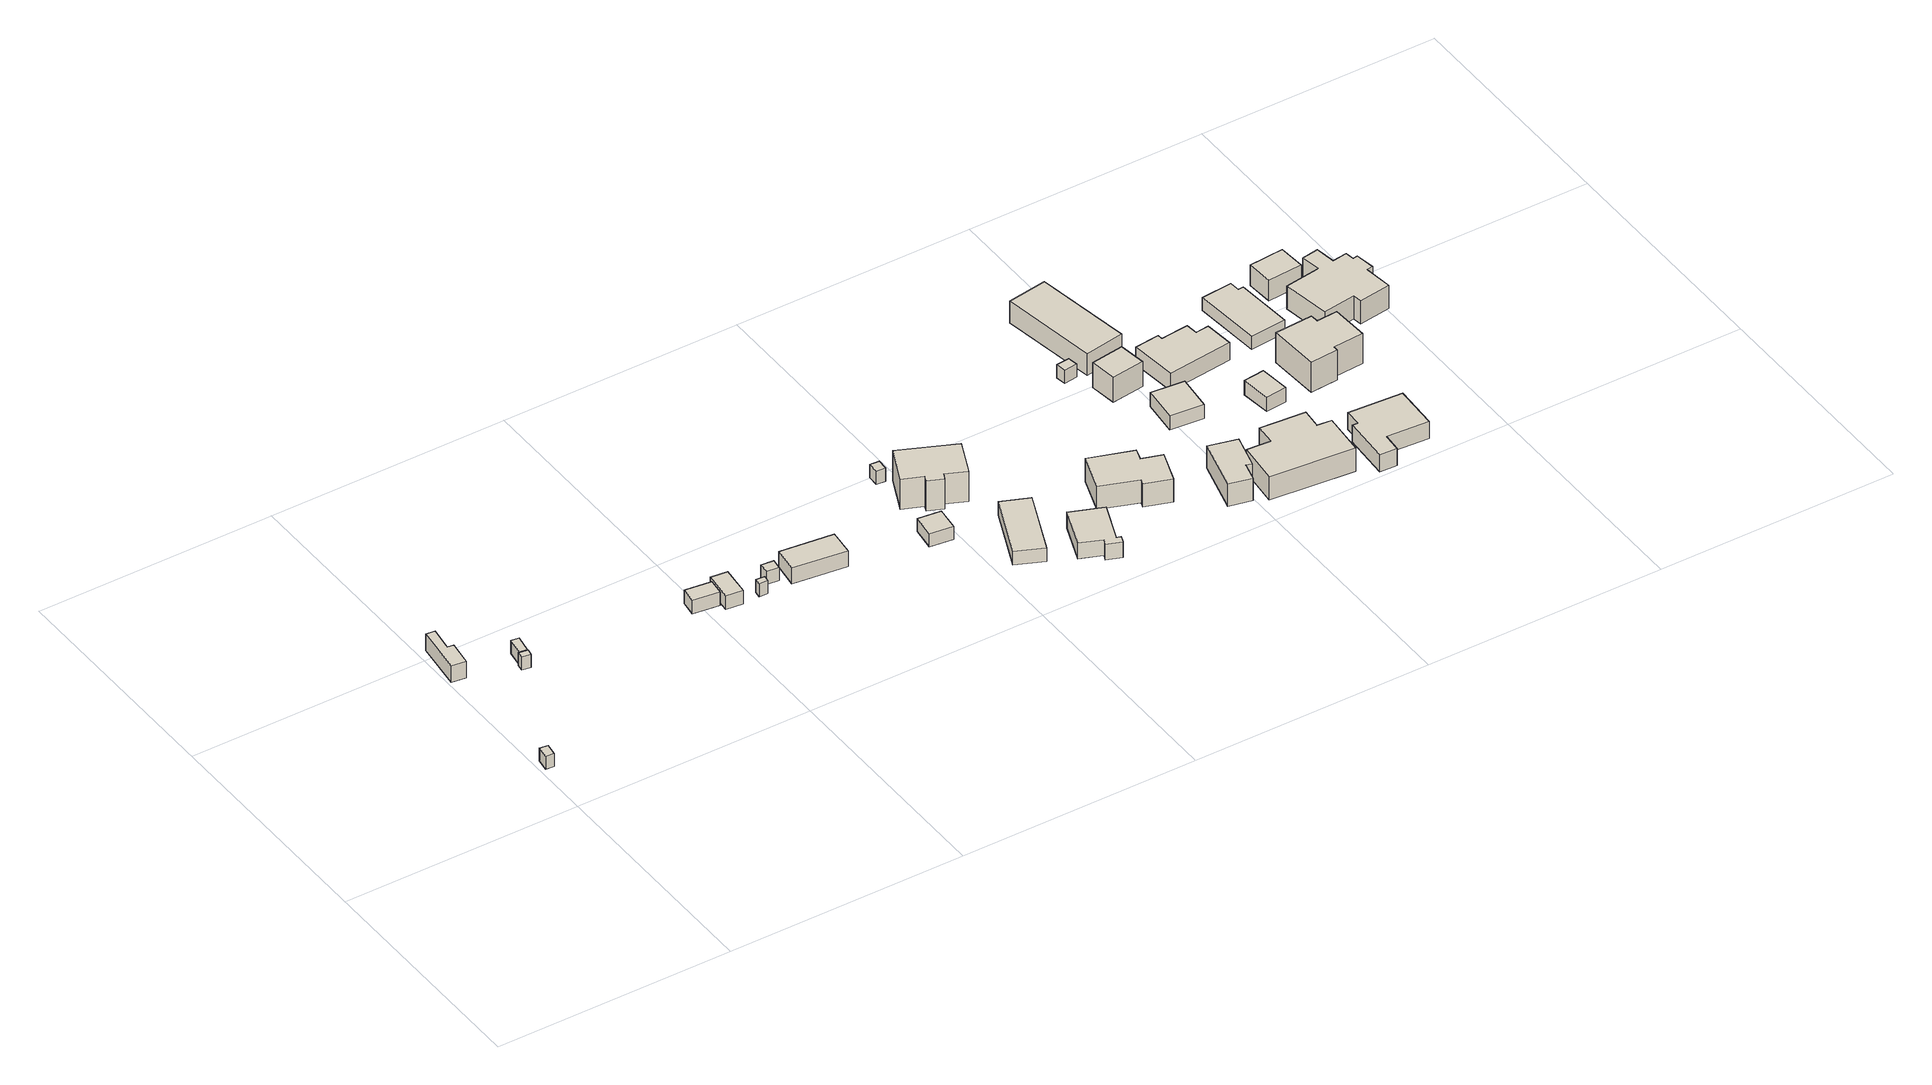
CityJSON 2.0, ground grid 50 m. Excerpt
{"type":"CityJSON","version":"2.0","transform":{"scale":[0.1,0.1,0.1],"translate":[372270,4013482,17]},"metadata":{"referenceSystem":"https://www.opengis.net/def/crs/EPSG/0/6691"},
"CityObjects":{
"building1":{"type":"Building","attributes":{"枝番":1,"利根川水系渡良瀬川洪水浸水想定区域（計画規模）.規模":"L1","利根川水系渡良瀬川洪水浸水想定区域（計画規模）.浸水ランク":"2","利根川水系渡良瀬川洪水浸水想定区域（計画規模）.浸水深":0.9,"利根川水系渡良瀬川洪水浸水想定区域（計画規模）.継続時間":4.2,"利根川水系渡良瀬川洪水浸水想定区域（想定最大規模）.規模":"L2","利根川水系渡良瀬川洪水浸水想定区域（想定最大規模）.浸水ランク":"2","利根川水系渡良瀬川洪水浸水想定区域（想定最大規模）.浸水深":1.41,"利根川水系渡良瀬川洪水浸水想定区域（想定最大規模）.継続時間":15.8,"利根川水系矢場川洪水浸水想定区域（想定最大規模）.規模":"L2","利根川水系利根川洪水浸水想定区域（計画規模）.規模":"L1","利根川水系利根川洪水浸水想定区域（計画規模）.浸水ランク":"2","利根川水系利根川洪水浸水想定区域（計画規模）.浸水深":1.8,"利根川水系利根川洪水浸水想定区域（想定最大規模）.規模":"L2","利根川水系利根川洪水浸水想定区域（想定最大規模）.浸水ランク":"3","利根川水系利根川洪水浸水想定区域（想定最大規模）.浸水深":4.03,"BuildingDetails.prefecture":"10","BuildingDetails.city":"10207"},"geometry":[{"type":"Solid","lod":"1","boundaries":[[[[0,1,2,3]],[[2,4,5,3]],[[1,6,4,2]],[[0,7,6,1]],[[3,5,7,0]],[[4,6,7,5]]]]}]},
"building2":{"type":"Building","attributes":{"枝番":1,"利根川水系渡良瀬川洪水浸水想定区域（計画規模）.規模":"L1","利根川水系渡良瀬川洪水浸水想定区域（計画規模）.浸水ランク":"2","利根川水系渡良瀬川洪水浸水想定区域（計画規模）.浸水深":0.84,"利根川水系渡良瀬川洪水浸水想定区域（計画規模）.継続時間":7.3,"利根川水系渡良瀬川洪水浸水想定区域（想定最大規模）.規模":"L2","利根川水系渡良瀬川洪水浸水想定区域（想定最大規模）.浸水ランク":"2","利根川水系渡良瀬川洪水浸水想定区域（想定最大規模）.浸水深":1.33,"利根川水系渡良瀬川洪水浸水想定区域（想定最大規模）.継続時間":28.2,"利根川水系矢場川洪水浸水想定区域（想定最大規模）.規模":"L2","利根川水系矢場川洪水浸水想定区域（想定最大規模）.浸水ランク":"1","利根川水系矢場川洪水浸水想定区域（想定最大規模）.浸水深":0.08,"利根川水系多々良川洪水浸水想定区域（想定最大規模）.規模":"L2","利根川水系利根川洪水浸水想定区域（計画規模）.規模":"L1","利根川水系利根川洪水浸水想定区域（計画規模）.浸水ランク":"2","利根川水系利根川洪水浸水想定区域（計画規模）.浸水深":1.6,"利根川水系利根川洪水浸水想定区域（想定最大規模）.規模":"L2","利根川水系利根川洪水浸水想定区域（想定最大規模）.浸水ランク":"3","利根川水系利根川洪水浸水想定区域（想定最大規模）.浸水深":3.83,"measuredHeight":11.1,"BuildingDetails.prefecture":"10","BuildingDetails.city":"10207"},"geometry":[{"type":"Solid","lod":"1","boundaries":[[[[8,9,10,11,12,13]],[[12,14,15,13]],[[11,16,14,12]],[[10,17,16,11]],[[9,18,17,10]],[[8,19,18,9]],[[13,15,19,8]],[[14,16,17,18,19,15]]]]}]},
"building3":{"type":"Building","attributes":{"枝番":1,"利根川水系渡良瀬川洪水浸水想定区域（計画規模）.規模":"L1","利根川水系渡良瀬川洪水浸水想定区域（計画規模）.浸水ランク":"2","利根川水系渡良瀬川洪水浸水想定区域（計画規模）.浸水深":0.92,"利根川水系渡良瀬川洪水浸水想定区域（計画規模）.継続時間":7.3,"利根川水系渡良瀬川洪水浸水想定区域（想定最大規模）.規模":"L2","利根川水系渡良瀬川洪水浸水想定区域（想定最大規模）.浸水ランク":"2","利根川水系渡良瀬川洪水浸水想定区域（想定最大規模）.浸水深":1.4,"利根川水系渡良瀬川洪水浸水想定区域（想定最大規模）.継続時間":28.2,"利根川水系矢場川洪水浸水想定区域（想定最大規模）.規模":"L2","利根川水系矢場川洪水浸水想定区域（想定最大規模）.浸水ランク":"1","利根川水系矢場川洪水浸水想定区域（想定最大規模）.浸水深":0.18,"利根川水系多々良川洪水浸水想定区域（想定最大規模）.規模":"L2","利根川水系多々良川洪水浸水想定区域（想定最大規模）.浸水ランク":"1","利根川水系多々良川洪水浸水想定区域（想定最大規模）.浸水深":0.11,"利根川水系利根川洪水浸水想定区域（計画規模）.規模":"L1","利根川水系利根川洪水浸水想定区域（計画規模）.浸水ランク":"2","利根川水系利根川洪水浸水想定区域（計画規模）.浸水深":1.7,"利根川水系利根川洪水浸水想定区域（想定最大規模）.規模":"L2","利根川水系利根川洪水浸水想定区域（想定最大規模）.浸水ランク":"3","利根川水系利根川洪水浸水想定区域（想定最大規模）.浸水深":3.93,"BuildingDetails.prefecture":"10","BuildingDetails.city":"10207"},"geometry":[{"type":"Solid","lod":"1","boundaries":[[[[20,21,22,23]],[[22,24,25,23]],[[21,26,24,22]],[[20,27,26,21]],[[23,25,27,20]],[[24,26,27,25]]]]}]},
"building4":{"type":"Building","attributes":{"枝番":1,"利根川水系渡良瀬川洪水浸水想定区域（計画規模）.規模":"L1","利根川水系渡良瀬川洪水浸水想定区域（計画規模）.浸水ランク":"2","利根川水系渡良瀬川洪水浸水想定区域（計画規模）.浸水深":1.03,"利根川水系渡良瀬川洪水浸水想定区域（計画規模）.継続時間":7.3,"利根川水系渡良瀬川洪水浸水想定区域（想定最大規模）.規模":"L2","利根川水系渡良瀬川洪水浸水想定区域（想定最大規模）.浸水ランク":"2","利根川水系渡良瀬川洪水浸水想定区域（想定最大規模）.浸水深":1.51,"利根川水系渡良瀬川洪水浸水想定区域（想定最大規模）.継続時間":28.2,"利根川水系矢場川洪水浸水想定区域（想定最大規模）.規模":"L2","利根川水系矢場川洪水浸水想定区域（想定最大規模）.浸水ランク":"1","利根川水系矢場川洪水浸水想定区域（想定最大規模）.浸水深":0.27,"利根川水系多々良川洪水浸水想定区域（想定最大規模）.規模":"L2","利根川水系多々良川洪水浸水想定区域（想定最大規模）.浸水ランク":"1","利根川水系多々良川洪水浸水想定区域（想定最大規模）.浸水深":0.11,"利根川水系利根川洪水浸水想定区域（計画規模）.規模":"L1","利根川水系利根川洪水浸水想定区域（計画規模）.浸水ランク":"2","利根川水系利根川洪水浸水想定区域（計画規模）.浸水深":1.8,"利根川水系利根川洪水浸水想定区域（想定最大規模）.規模":"L2","利根川水系利根川洪水浸水想定区域（想定最大規模）.浸水ランク":"3","利根川水系利根川洪水浸水想定区域（想定最大規模）.浸水深":4.03,"usage":"422","BuildingDetails.prefecture":"10","BuildingDetails.city":"10207","BuildingDetails.surveyYear":2016},"geometry":[{"type":"Solid","lod":"1","boundaries":[[[[28,29,30,31]],[[30,32,33,31]],[[29,34,32,30]],[[28,35,34,29]],[[31,33,35,28]],[[32,34,35,33]]]]}]},
"building5":{"type":"Building","attributes":{"枝番":1,"利根川水系渡良瀬川洪水浸水想定区域（計画規模）.規模":"L1","利根川水系渡良瀬川洪水浸水想定区域（計画規模）.浸水ランク":"2","利根川水系渡良瀬川洪水浸水想定区域（計画規模）.浸水深":0.81,"利根川水系渡良瀬川洪水浸水想定区域（計画規模）.継続時間":8.2,"利根川水系渡良瀬川洪水浸水想定区域（想定最大規模）.規模":"L2","利根川水系渡良瀬川洪水浸水想定区域（想定最大規模）.浸水ランク":"2","利根川水系渡良瀬川洪水浸水想定区域（想定最大規模）.浸水深":1.26,"利根川水系渡良瀬川洪水浸水想定区域（想定最大規模）.継続時間":33.8,"利根川水系矢場川洪水浸水想定区域（想定最大規模）.規模":"L2","利根川水系多々良川洪水浸水想定区域（想定最大規模）.規模":"L2","利根川水系利根川洪水浸水想定区域（計画規模）.規模":"L1","利根川水系利根川洪水浸水想定区域（計画規模）.浸水ランク":"2","利根川水系利根川洪水浸水想定区域（計画規模）.浸水深":1.6,"利根川水系利根川洪水浸水想定区域（想定最大規模）.規模":"L2","利根川水系利根川洪水浸水想定区域（想定最大規模）.浸水ランク":"3","利根川水系利根川洪水浸水想定区域（想定最大規模）.浸水深":3.83,"usage":"422","measuredHeight":3.4,"BuildingDetails.prefecture":"10","BuildingDetails.city":"10207","BuildingDetails.surveyYear":2016},"geometry":[{"type":"Solid","lod":"1","boundaries":[[[[36,37,38,39]],[[38,40,41,39]],[[37,42,40,38]],[[36,43,42,37]],[[39,41,43,36]],[[40,42,43,41]]]]}]},
"building6":{"type":"Building","attributes":{"枝番":1,"利根川水系渡良瀬川洪水浸水想定区域（計画規模）.規模":"L1","利根川水系渡良瀬川洪水浸水想定区域（計画規模）.浸水ランク":"2","利根川水系渡良瀬川洪水浸水想定区域（計画規模）.浸水深":0.8,"利根川水系渡良瀬川洪水浸水想定区域（計画規模）.継続時間":8,"利根川水系渡良瀬川洪水浸水想定区域（想定最大規模）.規模":"L2","利根川水系渡良瀬川洪水浸水想定区域（想定最大規模）.浸水ランク":"2","利根川水系渡良瀬川洪水浸水想定区域（想定最大規模）.浸水深":1.23,"利根川水系渡良瀬川洪水浸水想定区域（想定最大規模）.継続時間":32.8,"利根川水系矢場川洪水浸水想定区域（想定最大規模）.規模":"L2","利根川水系矢場川洪水浸水想定区域（想定最大規模）.浸水ランク":"1","利根川水系矢場川洪水浸水想定区域（想定最大規模）.浸水深":0.46,"利根川水系多々良川洪水浸水想定区域（想定最大規模）.規模":"L2","利根川水系多々良川洪水浸水想定区域（想定最大規模）.浸水ランク":"1","利根川水系多々良川洪水浸水想定区域（想定最大規模）.浸水深":0.3,"利根川水系利根川洪水浸水想定区域（計画規模）.規模":"L1","利根川水系利根川洪水浸水想定区域（計画規模）.浸水ランク":"2","利根川水系利根川洪水浸水想定区域（計画規模）.浸水深":1.6,"利根川水系利根川洪水浸水想定区域（想定最大規模）.規模":"L2","利根川水系利根川洪水浸水想定区域（想定最大規模）.浸水ランク":"3","利根川水系利根川洪水浸水想定区域（想定最大規模）.浸水深":3.83,"measuredHeight":3.3,"BuildingDetails.prefecture":"10","BuildingDetails.city":"10207"},"geometry":[{"type":"Solid","lod":"1","boundaries":[[[[44,45,46,47]],[[46,48,49,47]],[[45,50,48,46]],[[44,51,50,45]],[[47,49,51,44]],[[48,50,51,49]]]]}]},
"building7":{"type":"Building","attributes":{"枝番":1,"利根川水系渡良瀬川洪水浸水想定区域（計画規模）.規模":"L1","利根川水系渡良瀬川洪水浸水想定区域（計画規模）.浸水ランク":"2","利根川水系渡良瀬川洪水浸水想定区域（計画規模）.浸水深":0.73,"利根川水系渡良瀬川洪水浸水想定区域（計画規模）.継続時間":3,"利根川水系渡良瀬川洪水浸水想定区域（想定最大規模）.規模":"L2","利根川水系渡良瀬川洪水浸水想定区域（想定最大規模）.浸水ランク":"2","利根川水系渡良瀬川洪水浸水想定区域（想定最大規模）.浸水深":1.18,"利根川水系渡良瀬川洪水浸水想定区域（想定最大規模）.継続時間":13.9,"利根川水系矢場川洪水浸水想定区域（想定最大規模）.規模":"L2","利根川水系多々良川洪水浸水想定区域（想定最大規模）.規模":"L2","利根川水系利根川洪水浸水想定区域（計画規模）.規模":"L1","利根川水系利根川洪水浸水想定区域（計画規模）.浸水ランク":"2","利根川水系利根川洪水浸水想定区域（計画規模）.浸水深":1.6,"利根川水系利根川洪水浸水想定区域（想定最大規模）.規模":"L2","利根川水系利根川洪水浸水想定区域（想定最大規模）.浸水ランク":"3","利根川水系利根川洪水浸水想定区域（想定最大規模）.浸水深":3.83,"BuildingDetails.prefecture":"10","BuildingDetails.city":"10207"},"geometry":[{"type":"Solid","lod":"1","boundaries":[[[[52,53,54,55]],[[54,56,57,55]],[[53,58,56,54]],[[52,59,58,53]],[[55,57,59,52]],[[56,58,59,57]]]]}]},
"building8":{"type":"Building","attributes":{"枝番":1,"利根川水系渡良瀬川洪水浸水想定区域（計画規模）.規模":"L1","利根川水系渡良瀬川洪水浸水想定区域（計画規模）.浸水ランク":"2","利根川水系渡良瀬川洪水浸水想定区域（計画規模）.浸水深":0.79,"利根川水系渡良瀬川洪水浸水想定区域（計画規模）.継続時間":8,"利根川水系渡良瀬川洪水浸水想定区域（想定最大規模）.規模":"L2","利根川水系渡良瀬川洪水浸水想定区域（想定最大規模）.浸水ランク":"2","利根川水系渡良瀬川洪水浸水想定区域（想定最大規模）.浸水深":1.21,"利根川水系渡良瀬川洪水浸水想定区域（想定最大規模）.継続時間":32.8,"利根川水系矢場川洪水浸水想定区域（想定最大規模）.規模":"L2","利根川水系多々良川洪水浸水想定区域（想定最大規模）.規模":"L2","利根川水系利根川洪水浸水想定区域（計画規模）.規模":"L1","利根川水系利根川洪水浸水想定区域（計画規模）.浸水ランク":"2","利根川水系利根川洪水浸水想定区域（計画規模）.浸水深":1.6,"利根川水系利根川洪水浸水想定区域（想定最大規模）.規模":"L2","利根川水系利根川洪水浸水想定区域（想定最大規模）.浸水ランク":"3","利根川水系利根川洪水浸水想定区域（想定最大規模）.浸水深":3.83,"usage":"422","BuildingDetails.prefecture":"10","BuildingDetails.city":"10207","BuildingDetails.surveyYear":2016},"geometry":[{"type":"Solid","lod":"1","boundaries":[[[[60,61,62,63]],[[62,64,65,63]],[[61,66,64,62]],[[60,67,66,61]],[[63,65,67,60]],[[64,66,67,65]]]]}]},
"building9":{"type":"Building","attributes":{"枝番":1,"利根川水系渡良瀬川洪水浸水想定区域（計画規模）.規模":"L1","利根川水系渡良瀬川洪水浸水想定区域（計画規模）.浸水ランク":"2","利根川水系渡良瀬川洪水浸水想定区域（計画規模）.浸水深":0.79,"利根川水系渡良瀬川洪水浸水想定区域（計画規模）.継続時間":8,"利根川水系渡良瀬川洪水浸水想定区域（想定最大規模）.規模":"L2","利根川水系渡良瀬川洪水浸水想定区域（想定最大規模）.浸水ランク":"2","利根川水系渡良瀬川洪水浸水想定区域（想定最大規模）.浸水深":1.21,"利根川水系渡良瀬川洪水浸水想定区域（想定最大規模）.継続時間":32.8,"利根川水系矢場川洪水浸水想定区域（想定最大規模）.規模":"L2","利根川水系矢場川洪水浸水想定区域（想定最大規模）.浸水ランク":"2","利根川水系矢場川洪水浸水想定区域（想定最大規模）.浸水深":0.63,"利根川水系多々良川洪水浸水想定区域（想定最大規模）.規模":"L2","利根川水系利根川洪水浸水想定区域（計画規模）.規模":"L1","利根川水系利根川洪水浸水想定区域（計画規模）.浸水ランク":"2","利根川水系利根川洪水浸水想定区域（計画規模）.浸水深":1.6,"利根川水系利根川洪水浸水想定区域（想定最大規模）.規模":"L2","利根川水系利根川洪水浸水想定区域（想定最大規模）.浸水ランク":"3","利根川水系利根川洪水浸水想定区域（想定最大規模）.浸水深":3.83,"usage":"422","measuredHeight":3.8,"BuildingDetails.prefecture":"10","BuildingDetails.city":"10207","BuildingDetails.surveyYear":2016},"geometry":[{"type":"Solid","lod":"1","boundaries":[[[[68,69,70,71]],[[70,72,73,71]],[[69,74,72,70]],[[68,75,74,69]],[[71,73,75,68]],[[72,74,75,73]]]]}]},
"building10":{"type":"Building","attributes":{"枝番":1,"利根川水系渡良瀬川洪水浸水想定区域（計画規模）.規模":"L1","利根川水系渡良瀬川洪水浸水想定区域（計画規模）.浸水ランク":"1","利根川水系渡良瀬川洪水浸水想定区域（計画規模）.浸水深":0.39,"利根川水系渡良瀬川洪水浸水想定区域（計画規模）.継続時間":4.5,"利根川水系渡良瀬川洪水浸水想定区域（想定最大規模）.規模":"L2","利根川水系渡良瀬川洪水浸水想定区域（想定最大規模）.浸水ランク":"2","利根川水系渡良瀬川洪水浸水想定区域（想定最大規模）.浸水深":0.77,"利根川水系渡良瀬川洪水浸水想定区域（想定最大規模）.継続時間":17,"利根川水系矢場川洪水浸水想定区域（想定最大規模）.規模":"L2","利根川水系利根川洪水浸水想定区域（計画規模）.規模":"L1","利根川水系利根川洪水浸水想定区域（計画規模）.浸水ランク":"2","利根川水系利根川洪水浸水想定区域（計画規模）.浸水深":1.2,"利根川水系利根川洪水浸水想定区域（想定最大規模）.規模":"L2","利根川水系利根川洪水浸水想定区域（想定最大規模）.浸水ランク":"3","利根川水系利根川洪水浸水想定区域（想定最大規模）.浸水深":3.43,"usage":"411","BuildingDetails.prefecture":"10","BuildingDetails.city":"10207","BuildingDetails.surveyYear":2016},"geometry":[{"type":"Solid","lod":"1","boundaries":[[[[76,77,78,79]],[[78,80,81,79]],[[77,82,80,78]],[[76,83,82,77]],[[79,81,83,76]],[[80,82,83,81]]]]}]},
"building11":{"type":"Building","attributes":{"枝番":1,"利根川水系渡良瀬川洪水浸水想定区域（計画規模）.規模":"L1","利根川水系渡良瀬川洪水浸水想定区域（計画規模）.浸水ランク":"2","利根川水系渡良瀬川洪水浸水想定区域（計画規模）.浸水深":1.08,"利根川水系渡良瀬川洪水浸水想定区域（計画規模）.継続時間":6.2,"利根川水系渡良瀬川洪水浸水想定区域（想定最大規模）.規模":"L2","利根川水系渡良瀬川洪水浸水想定区域（想定最大規模）.浸水ランク":"2","利根川水系渡良瀬川洪水浸水想定区域（想定最大規模）.浸水深":1.43,"利根川水系渡良瀬川洪水浸水想定区域（想定最大規模）.継続時間":22,"利根川水系矢場川洪水浸水想定区域（想定最大規模）.規模":"L2","利根川水系矢場川洪水浸水想定区域（想定最大規模）.浸水ランク":"1","利根川水系矢場川洪水浸水想定区域（想定最大規模）.浸水深":0.24,"利根川水系多々良川洪水浸水想定区域（想定最大規模）.規模":"L2","利根川水系多々良川洪水浸水想定区域（想定最大規模）.浸水ランク":"1","利根川水系多々良川洪水浸水想定区域（想定最大規模）.浸水深":0.1,"利根川水系利根川洪水浸水想定区域（計画規模）.規模":"L1","利根川水系利根川洪水浸水想定区域（計画規模）.浸水ランク":"2","利根川水系利根川洪水浸水想定区域（計画規模）.浸水深":1.8,"利根川水系利根川洪水浸水想定区域（想定最大規模）.規模":"L2","利根川水系利根川洪水浸水想定区域（想定最大規模）.浸水ランク":"3","利根川水系利根川洪水浸水想定区域（想定最大規模）.浸水深":4.03,"usage":"411","BuildingDetails.prefecture":"10","BuildingDetails.city":"10207","BuildingDetails.surveyYear":2016},"geometry":[{"type":"Solid","lod":"1","boundaries":[[[[84,85,86,87]],[[86,88,89,87]],[[85,90,88,86]],[[84,91,90,85]],[[87,89,91,84]],[[88,90,91,89]]]]}]},
"building12":{"type":"Building","attributes":{"枝番":1,"利根川水系渡良瀬川洪水浸水想定区域（計画規模）.規模":"L1","利根川水系渡良瀬川洪水浸水想定区域（計画規模）.浸水ランク":"1","利根川水系渡良瀬川洪水浸水想定区域（計画規模）.浸水深":0.44,"利根川水系渡良瀬川洪水浸水想定区域（計画規模）.継続時間":6.2,"利根川水系渡良瀬川洪水浸水想定区域（想定最大規模）.規模":"L2","利根川水系渡良瀬川洪水浸水想定区域（想定最大規模）.浸水ランク":"2","利根川水系渡良瀬川洪水浸水想定区域（想定最大規模）.浸水深":0.8,"利根川水系渡良瀬川洪水浸水想定区域（想定最大規模）.継続時間":22,"利根川水系矢場川洪水浸水想定区域（想定最大規模）.規模":"L2","利根川水系矢場川洪水浸水想定区域（想定最大規模）.浸水ランク":"1","利根川水系矢場川洪水浸水想定区域（想定最大規模）.浸水深":0.44,"利根川水系多々良川洪水浸水想定区域（想定最大規模）.規模":"L2","利根川水系多々良川洪水浸水想定区域（想定最大規模）.浸水ランク":"1","利根川水系多々良川洪水浸水想定区域（想定最大規模）.浸水深":0.3,"利根川水系利根川洪水浸水想定区域（計画規模）.規模":"L1","利根川水系利根川洪水浸水想定区域（計画規模）.浸水ランク":"2","利根川水系利根川洪水浸水想定区域（計画規模）.浸水深":1.2,"利根川水系利根川洪水浸水想定区域（想定最大規模）.規模":"L2","利根川水系利根川洪水浸水想定区域（想定最大規模）.浸水ランク":"3","利根川水系利根川洪水浸水想定区域（想定最大規模）.浸水深":3.43,"usage":"411","measuredHeight":7.8,"BuildingDetails.prefecture":"10","BuildingDetails.city":"10207","BuildingDetails.surveyYear":2016},"geometry":[{"type":"Solid","lod":"1","boundaries":[[[[92,93,94,95,96,97,98,99]],[[98,100,101,99]],[[97,102,100,98]],[[96,103,102,97]],[[95,104,103,96]],[[94,105,104,95]],[[93,106,105,94]],[[92,107,106,93]],[[99,101,107,92]],[[100,102,103,104,105,106,107,101]]]]}]},
"building13":{"type":"Building","attributes":{"枝番":1,"利根川水系渡良瀬川洪水浸水想定区域（計画規模）.規模":"L1","利根川水系渡良瀬川洪水浸水想定区域（計画規模）.浸水ランク":"2","利根川水系渡良瀬川洪水浸水想定区域（計画規模）.浸水深":1.09,"利根川水系渡良瀬川洪水浸水想定区域（計画規模）.継続時間":5.9,"利根川水系渡良瀬川洪水浸水想定区域（想定最大規模）.規模":"L2","利根川水系渡良瀬川洪水浸水想定区域（想定最大規模）.浸水ランク":"2","利根川水系渡良瀬川洪水浸水想定区域（想定最大規模）.浸水深":1.48,"利根川水系渡良瀬川洪水浸水想定区域（想定最大規模）.継続時間":21.5,"利根川水系矢場川洪水浸水想定区域（想定最大規模）.規模":"L2","利根川水系矢場川洪水浸水想定区域（想定最大規模）.浸水ランク":"1","利根川水系矢場川洪水浸水想定区域（想定最大規模）.浸水深":0.33,"利根川水系多々良川洪水浸水想定区域（想定最大規模）.規模":"L2","利根川水系多々良川洪水浸水想定区域（想定最大規模）.浸水ランク":"1","利根川水系多々良川洪水浸水想定区域（想定最大規模）.浸水深":0.2,"利根川水系利根川洪水浸水想定区域（計画規模）.規模":"L1","利根川水系利根川洪水浸水想定区域（計画規模）.浸水ランク":"2","利根川水系利根川洪水浸水想定区域（計画規模）.浸水深":1.9,"利根川水系利根川洪水浸水想定区域（想定最大規模）.規模":"L2","利根川水系利根川洪水浸水想定区域（想定最大規模）.浸水ランク":"3","利根川水系利根川洪水浸水想定区域（想定最大規模）.浸水深":4.13,"usage":"451","measuredHeight":4,"BuildingDetails.prefecture":"10","BuildingDetails.city":"10207","BuildingDetails.surveyYear":2016},"geometry":[{"type":"Solid","lod":"1","boundaries":[[[[108,109,110,111]],[[110,112,113,111]],[[109,114,112,110]],[[108,115,114,109]],[[111,113,115,108]],[[112,114,115,113]]]]}]},
"building14":{"type":"Building","attributes":{"枝番":1,"利根川水系渡良瀬川洪水浸水想定区域（計画規模）.規模":"L1","利根川水系渡良瀬川洪水浸水想定区域（計画規模）.浸水ランク":"2","利根川水系渡良瀬川洪水浸水想定区域（計画規模）.浸水深":0.63,"利根川水系渡良瀬川洪水浸水想定区域（計画規模）.継続時間":5.9,"利根川水系渡良瀬川洪水浸水想定区域（想定最大規模）.規模":"L2","利根川水系渡良瀬川洪水浸水想定区域（想定最大規模）.浸水ランク":"2","利根川水系渡良瀬川洪水浸水想定区域（想定最大規模）.浸水深":1.04,"利根川水系渡良瀬川洪水浸水想定区域（想定最大規模）.継続時間":21.5,"利根川水系矢場川洪水浸水想定区域（想定最大規模）.規模":"L2","利根川水系矢場川洪水浸水想定区域（想定最大規模）.浸水ランク":"1","利根川水系矢場川洪水浸水想定区域（想定最大規模）.浸水深":0.01,"利根川水系多々良川洪水浸水想定区域（想定最大規模）.規模":"L2","利根川水系利根川洪水浸水想定区域（計画規模）.規模":"L1","利根川水系利根川洪水浸水想定区域（計画規模）.浸水ランク":"2","利根川水系利根川洪水浸水想定区域（計画規模）.浸水深":1.5,"利根川水系利根川洪水浸水想定区域（想定最大規模）.規模":"L2","利根川水系利根川洪水浸水想定区域（想定最大規模）.浸水ランク":"3","利根川水系利根川洪水浸水想定区域（想定最大規模）.浸水深":3.73,"usage":"411","measuredHeight":4,"BuildingDetails.prefecture":"10","BuildingDetails.city":"10207","BuildingDetails.surveyYear":2016},"geometry":[{"type":"Solid","lod":"1","boundaries":[[[[116,117,118,119,120,121,122,123]],[[122,124,125,123]],[[121,126,124,122]],[[120,127,126,121]],[[119,128,127,120]],[[118,129,128,119]],[[117,130,129,118]],[[116,131,130,117]],[[123,125,131,116]],[[124,126,127,128,129,130,131,125]]]]}]},
"building15":{"type":"Building","attributes":{"枝番":1,"利根川水系渡良瀬川洪水浸水想定区域（計画規模）.規模":"L1","利根川水系渡良瀬川洪水浸水想定区域（計画規模）.浸水ランク":"1","利根川水系渡良瀬川洪水浸水想定区域（計画規模）.浸水深":0.4,"利根川水系渡良瀬川洪水浸水想定区域（計画規模）.継続時間":5.9,"利根川水系渡良瀬川洪水浸水想定区域（想定最大規模）.規模":"L2","利根川水系渡良瀬川洪水浸水想定区域（想定最大規模）.浸水ランク":"2","利根川水系渡良瀬川洪水浸水想定区域（想定最大規模）.浸水深":0.78,"利根川水系渡良瀬川洪水浸水想定区域（想定最大規模）.継続時間":21.5,"利根川水系矢場川洪水浸水想定区域（想定最大規模）.規模":"L2","利根川水系矢場川洪水浸水想定区域（想定最大規模）.浸水ランク":"1","利根川水系矢場川洪水浸水想定区域（想定最大規模）.浸水深":0.32,"利根川水系多々良川洪水浸水想定区域（想定最大規模）.規模":"L2","利根川水系利根川洪水浸水想定区域（計画規模）.規模":"L1","利根川水系利根川洪水浸水想定区域（計画規模）.浸水ランク":"2","利根川水系利根川洪水浸水想定区域（計画規模）.浸水深":1.2,"利根川水系利根川洪水浸水想定区域（想定最大規模）.規模":"L2","利根川水系利根川洪水浸水想定区域（想定最大規模）.浸水ランク":"3","利根川水系利根川洪水浸水想定区域（想定最大規模）.浸水深":3.43,"usage":"411","measuredHeight":7.5,"BuildingDetails.prefecture":"10","BuildingDetails.city":"10207","BuildingDetails.surveyYear":2016},"geometry":[{"type":"Solid","lod":"1","boundaries":[[[[132,133,134,135,136,137,138,139]],[[138,140,141,139]],[[137,142,140,138]],[[136,143,142,137]],[[135,144,143,136]],[[134,145,144,135]],[[133,146,145,134]],[[132,147,146,133]],[[139,141,147,132]],[[140,142,143,144,145,146,147,141]]]]}]},
"building16":{"type":"Building","attributes":{"枝番":1,"利根川水系渡良瀬川洪水浸水想定区域（計画規模）.規模":"L1","利根川水系渡良瀬川洪水浸水想定区域（計画規模）.浸水ランク":"1","利根川水系渡良瀬川洪水浸水想定区域（計画規模）.浸水深":0.28,"利根川水系渡良瀬川洪水浸水想定区域（計画規模）.継続時間":4.7,"利根川水系渡良瀬川洪水浸水想定区域（想定最大規模）.規模":"L2","利根川水系渡良瀬川洪水浸水想定区域（想定最大規模）.浸水ランク":"2","利根川水系渡良瀬川洪水浸水想定区域（想定最大規模）.浸水深":0.67,"利根川水系渡良瀬川洪水浸水想定区域（想定最大規模）.継続時間":17.3,"利根川水系矢場川洪水浸水想定区域（想定最大規模）.規模":"L2","利根川水系矢場川洪水浸水想定区域（想定最大規模）.浸水ランク":"1","利根川水系矢場川洪水浸水想定区域（想定最大規模）.浸水深":0.42,"利根川水系利根川洪水浸水想定区域（計画規模）.規模":"L1","利根川水系利根川洪水浸水想定区域（計画規模）.浸水ランク":"2","利根川水系利根川洪水浸水想定区域（計画規模）.浸水深":1.1,"利根川水系利根川洪水浸水想定区域（想定最大規模）.規模":"L2","利根川水系利根川洪水浸水想定区域（想定最大規模）.浸水ランク":"3","利根川水系利根川洪水浸水想定区域（想定最大規模）.浸水深":3.33,"usage":"411","measuredHeight":5.8,"BuildingDetails.prefecture":"10","BuildingDetails.city":"10207","BuildingDetails.surveyYear":2016},"geometry":[{"type":"Solid","lod":"1","boundaries":[[[[148,149,150,151,152,153]],[[152,154,155,153]],[[151,156,154,152]],[[150,157,156,151]],[[149,158,157,150]],[[148,159,158,149]],[[153,155,159,148]],[[154,156,157,158,159,155]]]]}]},
"building17":{"type":"Building","attributes":{"枝番":1,"利根川水系渡良瀬川洪水浸水想定区域（計画規模）.規模":"L1","利根川水系渡良瀬川洪水浸水想定区域（計画規模）.浸水ランク":"1","利根川水系渡良瀬川洪水浸水想定区域（計画規模）.浸水深":0.43,"利根川水系渡良瀬川洪水浸水想定区域（計画規模）.継続時間":3.1,"利根川水系渡良瀬川洪水浸水想定区域（想定最大規模）.規模":"L2","利根川水系渡良瀬川洪水浸水想定区域（想定最大規模）.浸水ランク":"2","利根川水系渡良瀬川洪水浸水想定区域（想定最大規模）.浸水深":0.81,"利根川水系渡良瀬川洪水浸水想定区域（想定最大規模）.継続時間":13,"利根川水系利根川洪水浸水想定区域（計画規模）.規模":"L1","利根川水系利根川洪水浸水想定区域（計画規模）.浸水ランク":"2","利根川水系利根川洪水浸水想定区域（計画規模）.浸水深":1.2,"利根川水系利根川洪水浸水想定区域（想定最大規模）.規模":"L2","利根川水系利根川洪水浸水想定区域（想定最大規模）.浸水ランク":"3","利根川水系利根川洪水浸水想定区域（想定最大規模）.浸水深":3.43,"measuredHeight":3.2,"BuildingDetails.prefecture":"10","BuildingDetails.city":"10207"},"geometry":[{"type":"Solid","lod":"1","boundaries":[[[[160,161,162,163]],[[162,164,165,163]],[[161,166,164,162]],[[160,167,166,161]],[[163,165,167,160]],[[164,166,167,165]]]]}]},
"building18":{"type":"Building","attributes":{"枝番":1,"利根川水系渡良瀬川洪水浸水想定区域（計画規模）.規模":"L1","利根川水系渡良瀬川洪水浸水想定区域（計画規模）.浸水ランク":"2","利根川水系渡良瀬川洪水浸水想定区域（計画規模）.浸水深":0.52,"利根川水系渡良瀬川洪水浸水想定区域（計画規模）.継続時間":3.1,"利根川水系渡良瀬川洪水浸水想定区域（想定最大規模）.規模":"L2","利根川水系渡良瀬川洪水浸水想定区域（想定最大規模）.浸水ランク":"2","利根川水系渡良瀬川洪水浸水想定区域（想定最大規模）.浸水深":0.91,"利根川水系渡良瀬川洪水浸水想定区域（想定最大規模）.継続時間":13,"利根川水系利根川洪水浸水想定区域（計画規模）.規模":"L1","利根川水系利根川洪水浸水想定区域（計画規模）.浸水ランク":"2","利根川水系利根川洪水浸水想定区域（計画規模）.浸水深":1.3,"利根川水系利根川洪水浸水想定区域（想定最大規模）.規模":"L2","利根川水系利根川洪水浸水想定区域（想定最大規模）.浸水ランク":"3","利根川水系利根川洪水浸水想定区域（想定最大規模）.浸水深":3.53,"usage":"411","measuredHeight":6.1,"BuildingDetails.prefecture":"10","BuildingDetails.city":"10207","BuildingDetails.surveyYear":2016},"geometry":[{"type":"Solid","lod":"1","boundaries":[[[[168,169,170,171]],[[170,172,173,171]],[[169,174,172,170]],[[168,175,174,169]],[[171,173,175,168]],[[172,174,175,173]]]]}]},
"building19":{"type":"Building","attributes":{"枝番":1,"利根川水系渡良瀬川洪水浸水想定区域（計画規模）.規模":"L1","利根川水系渡良瀬川洪水浸水想定区域（計画規模）.浸水ランク":"2","利根川水系渡良瀬川洪水浸水想定区域（計画規模）.浸水深":0.7,"利根川水系渡良瀬川洪水浸水想定区域（計画規模）.継続時間":3.1,"利根川水系渡良瀬川洪水浸水想定区域（想定最大規模）.規模":"L2","利根川水系渡良瀬川洪水浸水想定区域（想定最大規模）.浸水ランク":"2","利根川水系渡良瀬川洪水浸水想定区域（想定最大規模）.浸水深":1.08,"利根川水系渡良瀬川洪水浸水想定区域（想定最大規模）.継続時間":13,"利根川水系矢場川洪水浸水想定区域（想定最大規模）.規模":"L2","利根川水系矢場川洪水浸水想定区域（想定最大規模）.浸水ランク":"1","利根川水系矢場川洪水浸水想定区域（想定最大規模）.浸水深":0.02,"利根川水系利根川洪水浸水想定区域（計画規模）.規模":"L1","利根川水系利根川洪水浸水想定区域（計画規模）.浸水ランク":"2","利根川水系利根川洪水浸水想定区域（計画規模）.浸水深":1.5,"利根川水系利根川洪水浸水想定区域（想定最大規模）.規模":"L2","利根川水系利根川洪水浸水想定区域（想定最大規模）.浸水ランク":"3","利根川水系利根川洪水浸水想定区域（想定最大規模）.浸水深":3.73,"usage":"411","measuredHeight":3.7,"BuildingDetails.prefecture":"10","BuildingDetails.city":"10207","BuildingDetails.surveyYear":2016},"geometry":[{"type":"Solid","lod":"1","boundaries":[[[[176,177,178,179]],[[178,180,181,179]],[[177,182,180,178]],[[176,183,182,177]],[[179,181,183,176]],[[180,182,183,181]]]]}]},
"building20":{"type":"Building","attributes":{"枝番":1,"利根川水系渡良瀬川洪水浸水想定区域（計画規模）.規模":"L1","利根川水系渡良瀬川洪水浸水想定区域（計画規模）.浸水ランク":"1","利根川水系渡良瀬川洪水浸水想定区域（計画規模）.浸水深":0.36,"利根川水系渡良瀬川洪水浸水想定区域（計画規模）.継続時間":4.7,"利根川水系渡良瀬川洪水浸水想定区域（想定最大規模）.規模":"L2","利根川水系渡良瀬川洪水浸水想定区域（想定最大規模）.浸水ランク":"2","利根川水系渡良瀬川洪水浸水想定区域（想定最大規模）.浸水深":0.73,"利根川水系渡良瀬川洪水浸水想定区域（想定最大規模）.継続時間":17.3,"利根川水系矢場川洪水浸水想定区域（想定最大規模）.規模":"L2","利根川水系矢場川洪水浸水想定区域（想定最大規模）.浸水ランク":"1","利根川水系矢場川洪水浸水想定区域（想定最大規模）.浸水深":0.02,"利根川水系利根川洪水浸水想定区域（計画規模）.規模":"L1","利根川水系利根川洪水浸水想定区域（計画規模）.浸水ランク":"2","利根川水系利根川洪水浸水想定区域（計画規模）.浸水深":1.2,"利根川水系利根川洪水浸水想定区域（想定最大規模）.規模":"L2","利根川水系利根川洪水浸水想定区域（想定最大規模）.浸水ランク":"3","利根川水系利根川洪水浸水想定区域（想定最大規模）.浸水深":3.43,"usage":"411","measuredHeight":6.8,"BuildingDetails.prefecture":"10","BuildingDetails.city":"10207","BuildingDetails.surveyYear":2016},"geometry":[{"type":"Solid","lod":"1","boundaries":[[[[184,185,186,187,188,189,190,191]],[[190,192,193,191]],[[189,194,192,190]],[[188,195,194,189]],[[187,196,195,188]],[[186,197,196,187]],[[185,198,197,186]],[[184,199,198,185]],[[191,193,199,184]],[[192,194,195,196,197,198,199,193]]]]}]},
"building21":{"type":"Building","attributes":{"枝番":1,"利根川水系渡良瀬川洪水浸水想定区域（計画規模）.規模":"L1","利根川水系渡良瀬川洪水浸水想定区域（計画規模）.浸水ランク":"2","利根川水系渡良瀬川洪水浸水想定区域（計画規模）.浸水深":0.52,"利根川水系渡良瀬川洪水浸水想定区域（想定最大規模）.規模":"L2","利根川水系渡良瀬川洪水浸水想定区域（想定最大規模）.浸水ランク":"2","利根川水系渡良瀬川洪水浸水想定区域（想定最大規模）.浸水深":0.91,"利根川水系渡良瀬川洪水浸水想定区域（想定最大規模）.継続時間":8.1,"利根川水系利根川洪水浸水想定区域（計画規模）.規模":"L1","利根川水系利根川洪水浸水想定区域（計画規模）.浸水ランク":"2","利根川水系利根川洪水浸水想定区域（計画規模）.浸水深":1.3,"利根川水系利根川洪水浸水想定区域（想定最大規模）.規模":"L2","利根川水系利根川洪水浸水想定区域（想定最大規模）.浸水ランク":"3","利根川水系利根川洪水浸水想定区域（想定最大規模）.浸水深":3.53,"usage":"411","measuredHeight":6.7,"BuildingDetails.prefecture":"10","BuildingDetails.city":"10207","BuildingDetails.surveyYear":2016},"geometry":[{"type":"Solid","lod":"1","boundaries":[[[[200,201,202,203]],[[202,204,205,203]],[[201,206,204,202]],[[200,207,206,201]],[[203,205,207,200]],[[204,206,207,205]]]]}]},
"building22":{"type":"Building","attributes":{"枝番":1,"利根川水系渡良瀬川洪水浸水想定区域（計画規模）.規模":"L1","利根川水系渡良瀬川洪水浸水想定区域（計画規模）.浸水ランク":"2","利根川水系渡良瀬川洪水浸水想定区域（計画規模）.浸水深":0.8,"利根川水系渡良瀬川洪水浸水想定区域（計画規模）.継続時間":3.1,"利根川水系渡良瀬川洪水浸水想定区域（想定最大規模）.規模":"L2","利根川水系渡良瀬川洪水浸水想定区域（想定最大規模）.浸水ランク":"2","利根川水系渡良瀬川洪水浸水想定区域（想定最大規模）.浸水深":1.2,"利根川水系渡良瀬川洪水浸水想定区域（想定最大規模）.継続時間":13,"利根川水系利根川洪水浸水想定区域（計画規模）.規模":"L1","利根川水系利根川洪水浸水想定区域（計画規模）.浸水ランク":"2","利根川水系利根川洪水浸水想定区域（計画規模）.浸水深":1.6,"利根川水系利根川洪水浸水想定区域（想定最大規模）.規模":"L2","利根川水系利根川洪水浸水想定区域（想定最大規模）.浸水ランク":"3","利根川水系利根川洪水浸水想定区域（想定最大規模）.浸水深":3.83,"usage":"411","measuredHeight":4.9,"BuildingDetails.prefecture":"10","BuildingDetails.city":"10207","BuildingDetails.surveyYear":2016},"geometry":[{"type":"Solid","lod":"1","boundaries":[[[[208,209,210,211,212,213,214,215]],[[214,216,217,215]],[[213,218,216,214]],[[212,219,218,213]],[[211,220,219,212]],[[210,221,220,211]],[[209,222,221,210]],[[208,223,222,209]],[[215,217,223,208]],[[216,218,219,220,221,222,223,217]]]]}]},
"building23":{"type":"Building","attributes":{"枝番":1,"利根川水系渡良瀬川洪水浸水想定区域（計画規模）.規模":"L1","利根川水系渡良瀬川洪水浸水想定区域（計画規模）.浸水ランク":"2","利根川水系渡良瀬川洪水浸水想定区域（計画規模）.浸水深":0.79,"利根川水系渡良瀬川洪水浸水想定区域（計画規模）.継続時間":5.4,"利根川水系渡良瀬川洪水浸水想定区域（想定最大規模）.規模":"L2","利根川水系渡良瀬川洪水浸水想定区域（想定最大規模）.浸水ランク":"2","利根川水系渡良瀬川洪水浸水想定区域（想定最大規模）.浸水深":1.15,"利根川水系渡良瀬川洪水浸水想定区域（想定最大規模）.継続時間":19.8,"利根川水系矢場川洪水浸水想定区域（想定最大規模）.規模":"L2","利根川水系矢場川洪水浸水想定区域（想定最大規模）.浸水ランク":"1","利根川水系矢場川洪水浸水想定区域（想定最大規模）.浸水深":0.02,"利根川水系利根川洪水浸水想定区域（計画規模）.規模":"L1","利根川水系利根川洪水浸水想定区域（計画規模）.浸水ランク":"2","利根川水系利根川洪水浸水想定区域（計画規模）.浸水深":1.6,"利根川水系利根川洪水浸水想定区域（想定最大規模）.規模":"L2","利根川水系利根川洪水浸水想定区域（想定最大規模）.浸水ランク":"3","利根川水系利根川洪水浸水想定区域（想定最大規模）.浸水深":3.83,"measuredHeight":3.8,"BuildingDetails.prefecture":"10","BuildingDetails.city":"10207"},"geometry":[{"type":"Solid","lod":"1","boundaries":[[[[224,225,226,227]],[[226,228,229,227]],[[225,230,228,226]],[[224,231,230,225]],[[227,229,231,224]],[[228,230,231,229]]]]}]},
"building24":{"type":"Building","attributes":{"枝番":1,"利根川水系渡良瀬川洪水浸水想定区域（計画規模）.規模":"L1","利根川水系渡良瀬川洪水浸水想定区域（計画規模）.浸水ランク":"1","利根川水系渡良瀬川洪水浸水想定区域（計画規模）.浸水深":0.26,"利根川水系渡良瀬川洪水浸水想定区域（想定最大規模）.規模":"L2","利根川水系渡良瀬川洪水浸水想定区域（想定最大規模）.浸水ランク":"2","利根川水系渡良瀬川洪水浸水想定区域（想定最大規模）.浸水深":0.61,"利根川水系渡良瀬川洪水浸水想定区域（想定最大規模）.継続時間":4.7,"利根川水系矢場川洪水浸水想定区域（想定最大規模）.規模":"L2","利根川水系矢場川洪水浸水想定区域（想定最大規模）.浸水ランク":"1","利根川水系矢場川洪水浸水想定区域（想定最大規模）.浸水深":0.12,"利根川水系利根川洪水浸水想定区域（計画規模）.規模":"L1","利根川水系利根川洪水浸水想定区域（計画規模）.浸水ランク":"2","利根川水系利根川洪水浸水想定区域（計画規模）.浸水深":1.2,"利根川水系利根川洪水浸水想定区域（想定最大規模）.規模":"L2","利根川水系利根川洪水浸水想定区域（想定最大規模）.浸水ランク":"3","利根川水系利根川洪水浸水想定区域（想定最大規模）.浸水深":3.43,"usage":"411","measuredHeight":5.1,"BuildingDetails.prefecture":"10","BuildingDetails.city":"10207","BuildingDetails.surveyYear":2016},"geometry":[{"type":"Solid","lod":"1","boundaries":[[[[232,233,234,235,236,237,238,239]],[[238,240,241,239]],[[237,242,240,238]],[[236,243,242,237]],[[235,244,243,236]],[[234,245,244,235]],[[233,246,245,234]],[[232,247,246,233]],[[239,241,247,232]],[[240,242,243,244,245,246,247,241]]]]}]},
"building25":{"type":"Building","attributes":{"枝番":1,"利根川水系渡良瀬川洪水浸水想定区域（計画規模）.規模":"L1","利根川水系渡良瀬川洪水浸水想定区域（計画規模）.浸水ランク":"1","利根川水系渡良瀬川洪水浸水想定区域（計画規模）.浸水深":0.34,"利根川水系渡良瀬川洪水浸水想定区域（計画規模）.継続時間":3.8,"利根川水系渡良瀬川洪水浸水想定区域（想定最大規模）.規模":"L2","利根川水系渡良瀬川洪水浸水想定区域（想定最大規模）.浸水ランク":"2","利根川水系渡良瀬川洪水浸水想定区域（想定最大規模）.浸水深":0.72,"利根川水系渡良瀬川洪水浸水想定区域（想定最大規模）.継続時間":14.9,"利根川水系矢場川洪水浸水想定区域（想定最大規模）.規模":"L2","利根川水系矢場川洪水浸水想定区域（想定最大規模）.浸水ランク":"1","利根川水系矢場川洪水浸水想定区域（想定最大規模）.浸水深":0.12,"利根川水系利根川洪水浸水想定区域（計画規模）.規模":"L1","利根川水系利根川洪水浸水想定区域（計画規模）.浸水ランク":"2","利根川水系利根川洪水浸水想定区域（計画規模）.浸水深":1.2,"利根川水系利根川洪水浸水想定区域（想定最大規模）.規模":"L2","利根川水系利根川洪水浸水想定区域（想定最大規模）.浸水ランク":"3","利根川水系利根川洪水浸水想定区域（想定最大規模）.浸水深":3.43,"usage":"411","measuredHeight":7.7,"BuildingDetails.prefecture":"10","BuildingDetails.city":"10207","BuildingDetails.surveyYear":2016},"geometry":[{"type":"Solid","lod":"1","boundaries":[[[[248,249,250,251,252,253,254,255]],[[254,256,257,255]],[[253,258,256,254]],[[252,259,258,253]],[[251,260,259,252]],[[250,261,260,251]],[[249,262,261,250]],[[248,263,262,249]],[[255,257,263,248]],[[256,258,259,260,261,262,263,257]]]]}]},
"building26":{"type":"Building","attributes":{"枝番":1,"利根川水系渡良瀬川洪水浸水想定区域（計画規模）.規模":"L1","利根川水系渡良瀬川洪水浸水想定区域（計画規模）.浸水ランク":"1","利根川水系渡良瀬川洪水浸水想定区域（計画規模）.浸水深":0.48,"利根川水系渡良瀬川洪水浸水想定区域（計画規模）.継続時間":3.8,"利根川水系渡良瀬川洪水浸水想定区域（想定最大規模）.規模":"L2","利根川水系渡良瀬川洪水浸水想定区域（想定最大規模）.浸水ランク":"2","利根川水系渡良瀬川洪水浸水想定区域（想定最大規模）.浸水深":0.88,"利根川水系渡良瀬川洪水浸水想定区域（想定最大規模）.継続時間":14.9,"利根川水系利根川洪水浸水想定区域（計画規模）.規模":"L1","利根川水系利根川洪水浸水想定区域（計画規模）.浸水ランク":"2","利根川水系利根川洪水浸水想定区域（計画規模）.浸水深":1.3,"利根川水系利根川洪水浸水想定区域（想定最大規模）.規模":"L2","利根川水系利根川洪水浸水想定区域（想定最大規模）.浸水ランク":"3","利根川水系利根川洪水浸水想定区域（想定最大規模）.浸水深":3.53,"usage":"411","BuildingDetails.prefecture":"10","BuildingDetails.city":"10207","BuildingDetails.surveyYear":2016},"geometry":[{"type":"Solid","lod":"1","boundaries":[[[[264,265,266,267,268,269]],[[268,270,271,269]],[[267,272,270,268]],[[266,273,272,267]],[[265,274,273,266]],[[264,275,274,265]],[[269,271,275,264]],[[270,272,273,274,275,271]]]]}]},
"building27":{"type":"Building","attributes":{"枝番":1,"利根川水系渡良瀬川洪水浸水想定区域（計画規模）.規模":"L1","利根川水系渡良瀬川洪水浸水想定区域（計画規模）.浸水ランク":"1","利根川水系渡良瀬川洪水浸水想定区域（計画規模）.浸水深":0.35,"利根川水系渡良瀬川洪水浸水想定区域（想定最大規模）.規模":"L2","利根川水系渡良瀬川洪水浸水想定区域（想定最大規模）.浸水ランク":"2","利根川水系渡良瀬川洪水浸水想定区域（想定最大規模）.浸水深":0.74,"利根川水系渡良瀬川洪水浸水想定区域（想定最大規模）.継続時間":5.1,"利根川水系利根川洪水浸水想定区域（計画規模）.規模":"L1","利根川水系利根川洪水浸水想定区域（計画規模）.浸水ランク":"2","利根川水系利根川洪水浸水想定区域（計画規模）.浸水深":1.2,"利根川水系利根川洪水浸水想定区域（想定最大規模）.規模":"L2","利根川水系利根川洪水浸水想定区域（想定最大規模）.浸水ランク":"3","利根川水系利根川洪水浸水想定区域（想定最大規模）.浸水深":3.43,"usage":"411","measuredHeight":5,"BuildingDetails.prefecture":"10","BuildingDetails.city":"10207","BuildingDetails.surveyYear":2016},"geometry":[{"type":"Solid","lod":"1","boundaries":[[[[276,277,278,279]],[[278,280,281,279]],[[277,282,280,278]],[[276,283,282,277]],[[279,281,283,276]],[[280,282,283,281]]]]}]},
"building28":{"type":"Building","attributes":{"枝番":1,"利根川水系渡良瀬川洪水浸水想定区域（計画規模）.規模":"L1","利根川水系渡良瀬川洪水浸水想定区域（計画規模）.浸水ランク":"1","利根川水系渡良瀬川洪水浸水想定区域（計画規模）.浸水深":0.45,"利根川水系渡良瀬川洪水浸水想定区域（想定最大規模）.規模":"L2","利根川水系渡良瀬川洪水浸水想定区域（想定最大規模）.浸水ランク":"2","利根川水系渡良瀬川洪水浸水想定区域（想定最大規模）.浸水深":0.82,"利根川水系渡良瀬川洪水浸水想定区域（想定最大規模）.継続時間":4.9,"利根川水系利根川洪水浸水想定区域（計画規模）.規模":"L1","利根川水系利根川洪水浸水想定区域（計画規模）.浸水ランク":"2","利根川水系利根川洪水浸水想定区域（計画規模）.浸水深":1.3,"利根川水系利根川洪水浸水想定区域（想定最大規模）.規模":"L2","利根川水系利根川洪水浸水想定区域（想定最大規模）.浸水ランク":"3","利根川水系利根川洪水浸水想定区域（想定最大規模）.浸水深":3.53,"usage":"411","measuredHeight":7.4,"BuildingDetails.prefecture":"10","BuildingDetails.city":"10207","BuildingDetails.surveyYear":2016},"geometry":[{"type":"Solid","lod":"1","boundaries":[[[[284,285,286,287,288,289,290,291,292,293,294,295,296,297]],[[296,298,299,297]],[[295,300,298,296]],[[294,301,300,295]],[[293,302,301,294]],[[292,303,302,293]],[[291,304,303,292]],[[290,305,304,291]],[[289,306,305,290]],[[288,307,306,289]],[[287,308,307,288]],[[286,309,308,287]],[[285,310,309,286]],[[284,311,310,285]],[[297,299,311,284]],[[298,300,301,302,303,304,305,306,307,308,309,310,311,299]]]]}]}
},
"vertices":[
[9,117,4],[13,143,4],[30,141,4],[26,115,4],[30,141,34],[26,115,34],[13,143,34],[9,117,34],
[4,418,5],[16,520,5],[35,518,5],[28,468,5],[41,466,5],[34,414,5],[41,466,43],[34,414,43],[28,468,43],[35,518,43],[16,520,43],[4,418,43],
[130,379,4],[132,393,4],[151,390,4],[148,376,4],[151,390,34],[148,376,34],[132,393,34],[130,379,34],
[135,395,3],[141,431,3],[157,429,3],[151,393,3],[157,429,33],[151,393,33],[141,431,33],[135,395,33],
[477,349,1],[481,382,1],[536,375,1],[532,342,1],[536,375,32],[532,342,32],[481,382,32],[477,349,32],
[533,325,2],[539,385,2],[574,381,2],[568,321,2],[574,381,34],[568,321,34],[539,385,34],[533,325,34],
[602,321,4],[604,335,4],[622,333,4],[620,320,4],[622,333,34],[620,320,34],[604,335,34],[602,321,34],
[634,345,2],[636,367,2],[662,364,2],[659,342,2],[662,364,32],[659,342,32],[636,367,32],[634,345,32],
[673,322,2],[680,375,2],[791,362,2],[785,308,2],[791,362,38],[785,308,38],[680,375,38],[673,322,38],
[936,272,5],[942,321,5],[990,315,5],[984,266,5],[990,315,35],[984,266,35],[942,321,35],[936,272,35],
[954,473,6],[955,497,6],[975,495,6],[973,472,6],[975,495,36],[973,472,36],[955,497,36],[954,473,36],
[1026,363,3],[1020,350,3],[989,363,3],[994,375,3],[953,393,3],[987,470,3],[1101,419,3],[1068,344,3],[1101,419,72],[1068,344,72],[987,470,72],[953,393,72],[994,375,72],[989,363,72],[1020,350,72],[1026,363,72],
[1035,150,1],[1092,285,1],[1149,261,1],[1091,125,1],[1149,261,32],[1091,125,32],[1092,285,32],[1035,150,32],
[1180,68,4],[1185,80,4],[1140,98,4],[1173,183,4],[1240,157,4],[1207,74,4],[1216,71,4],[1210,56,4],[1216,71,40],[1210,56,40],[1207,74,40],[1240,157,40],[1173,183,40],[1140,98,40],[1185,80,40],[1180,68,40],
[1319,157,5],[1323,169,5],[1246,196,5],[1273,276,5],[1363,245,5],[1355,221,5],[1397,207,5],[1373,139,5],[1397,207,58],[1373,139,58],[1355,221,58],[1363,245,58],[1273,276,58],[1246,196,58],[1323,169,58],[1319,157,58],
[1449,77,3],[1478,190,3],[1537,175,3],[1518,102,3],[1506,105,3],[1496,66,3],[1506,105,54],[1496,66,54],[1518,102,54],[1537,175,54],[1478,190,54],[1449,77,54],
[1394,553,5],[1422,556,5],[1425,535,5],[1397,531,5],[1425,535,35],[1397,531,35],[1422,556,35],[1394,553,35],
[1431,492,7],[1500,502,7],[1508,445,7],[1439,436,7],[1508,445,64],[1439,436,64],[1500,502,64],[1431,492,64],
[1481,316,5],[1489,392,5],[1559,385,5],[1551,309,5],[1559,385,37],[1551,309,37],[1489,392,37],[1481,316,37],
[1520,50,4],[1529,139,4],[1579,135,4],[1583,178,4],[1678,170,4],[1674,128,4],[1704,125,4],[1696,34,4],[1704,125,57],[1696,34,57],[1674,128,57],[1678,170,57],[1583,178,57],[1579,135,57],[1529,139,57],[1520,50,57],
[1411,732,4],[1494,745,4],[1527,543,4],[1444,529,4],[1527,543,54],[1444,529,54],[1494,745,54],[1411,732,54],
[1535,509,3],[1587,515,3],[1588,504,3],[1646,510,3],[1649,485,3],[1677,488,3],[1683,427,3],[1546,411,3],[1683,427,43],[1546,411,43],[1677,488,43],[1649,485,43],[1646,510,43],[1588,504,43],[1587,515,43],[1535,509,43],
[1651,330,2],[1695,335,2],[1702,272,2],[1658,267,2],[1702,272,35],[1658,267,35],[1695,335,35],[1651,330,35],
[1730,8,5],[1736,107,5],[1747,106,5],[1749,141,5],[1862,134,5],[1857,39,5],[1769,45,5],[1766,6,5],[1769,45,44],[1766,6,44],[1857,39,44],[1862,134,44],[1749,141,44],[1747,106,44],[1736,107,44],[1730,8,44],
[1748,375,3],[1828,380,3],[1829,363,3],[1873,366,3],[1877,287,3],[1813,283,3],[1813,273,3],[1754,269,3],[1813,273,72],[1754,269,72],[1813,283,72],[1877,287,72],[1873,366,72],[1829,363,72],[1828,380,72],[1748,375,72],
[1719,571,5],[1784,577,5],[1786,555,5],[1797,556,5],[1807,435,5],[1731,428,5],[1807,435,35],[1731,428,35],[1797,556,35],[1786,555,35],[1784,577,35],[1719,571,35],
[1828,581,8],[1901,587,8],[1905,531,8],[1832,525,8],[1905,531,55],[1832,525,55],[1901,587,55],[1828,581,55],
[1931,399,7],[1862,389,7],[1847,489,7],[1921,500,7],[1915,541,7],[1950,546,7],[1956,504,7],[1987,509,7],[1990,490,7],[2000,492,7],[2006,451,7],[1993,449,7],[2001,390,7],[1934,380,7],[2001,390,60],[1934,380,60],[1993,449,60],[2006,451,60],[2000,492,60],[1990,490,60],[1987,509,60],[1956,504,60],[1950,546,60],[1915,541,60],[1921,500,60],[1847,489,60],[1862,389,60],[1931,399,60]
]}
